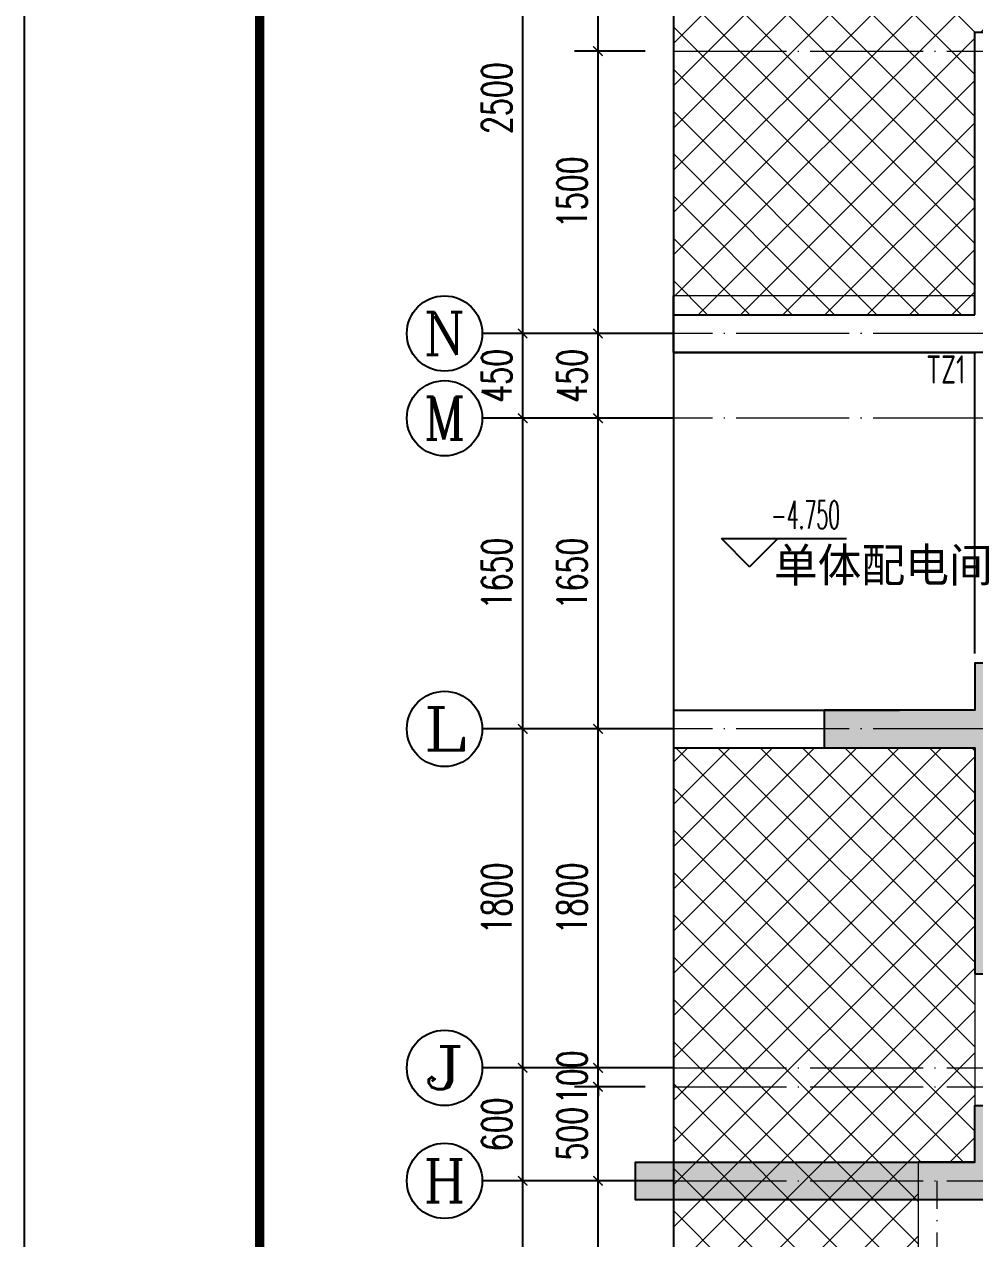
# Model space of a CAD drawing. Extents: x -1307975 to -76406, y -96289 to 379359.
# Drawn here: x -647075 to -642030, y 366117 to 372566 of the extents above; entities that cross this region are included whole.
import ezdxf
from ezdxf.enums import TextEntityAlignment as Align

# ---------------------------------------------------------------- set-up
doc = ezdxf.new("R2010")
doc.units = 0
doc.header["$LTSCALE"] = 1000
doc.linetypes.add('DOTE', pattern=[2.42, 2, -0.2, 0.02, -0.2])
doc.layers.get('0').update_dxf_attribs({"linetype": 'CONTINUOUS'})
doc.layers.get('DEFPOINTS').update_dxf_attribs({"linetype": 'CONTINUOUS'})
for name, color, linetype in [('-TK', 7, 'CONTINUOUS'), ('A-AXIS_TEXT', 7, 'CONTINUOUS'), ('AXIS', 3, 'CONTINUOUS'), ('DIM_ELEV', 3, 'CONTINUOUS'), ('DIM_SYMB', 3, 'CONTINUOUS'), ('HS-A-墙-砼', 41, 'CONTINUOUS'), ('PUB_DIM', 3, 'CONTINUOUS'), ('PUB_TEXT', 2, 'CONTINUOUS'), ('S-Q墙实线', 6, 'CONTINUOUS'), ('TEXT', 2, 'CONTINUOUS'), ('WALL', 5, 'CONTINUOUS'), ('尺寸标注', 86, 'CONTINUOUS'), ('底图$0$PUB_HATCH', 252, 'CONTINUOUS')]:
    doc.layers.add(name, color=color, linetype=linetype)
for name, color, linetype, lineweight in [('AXIS_TEXT', 7, 'CONTINUOUS', 20), ('DOTE', 19, 'DOTE', 9), ('填充', 251, 'CONTINUOUS', 5)]:
    doc.layers.add(name, color=color, linetype=linetype, lineweight=lineweight)
doc.styles.add('_TCH_AXIS', font='COMPLEX', dxfattribs={"bigfont": 'GBCBIG'})
doc.styles.add('_TCH_DIM', font='SIMPLEX.shx', dxfattribs={"width": 0.7, "bigfont": 'GBCBIG.shx'})
doc.styles.add('_TCH_DIM_T3', font='SIMPLEX', dxfattribs={"width": 0.705882, "bigfont": 'GBCBIG'})
doc.styles.add('COMPLEX', font='COMPLEX')
doc.styles.add('TSSD_REIN', font='tssdeng.shx', dxfattribs={"width": 0.7, "height": 300, "bigfont": 'tssdchn.shx'})
doc.dimstyles.new('_TCH_ARCH&&50', dxfattribs={"dimtxt": 157.5, "dimasz": 50, "dimexe": 125, "dimexo": 150, "dimgap": 58.75, "dimtad": 1, "dimdec": 0, "dimzin": 0, "dimdsep": 46, "dimtxsty": '_TCH_DIM_T3', "dimblk": 'ARCHTICK', "dimcen": 0.09, "dimclrt": 7, "dimazin": 0, "dimtfac": 1, "dimtdec": 0, "dimtix": 1, "dimtmove": 2, "dimatfit": 3, "dimldrblk": 'ARCHTICK', "dimfxl": 1, "dimtolj": 1, "dimtzin": 0, "dimarcsym": 0})

# ---------------------------------------------------------------- blocks, each defined once
blk = doc.blocks.new('A1')
blk.add_lwpolyline([(0, 59400), (0, 0), (84100, 0), (84100, 59400)], close=True)
at = {"const_width": 100}
blk.add_lwpolyline([(2500, 58400), (2500, 1000), (83100, 1000), (83100, 58400)], close=True, dxfattribs=at)
blk = doc.blocks.new('_AXISO')
blk.add_circle((0, 0), 0.5)
at = {"layer": 'A-AXIS_TEXT', "style": 'COMPLEX', "width": 1.041667}
blk.add_attdef('A', text='', height=0.56, dxfattribs=at).set_placement((-0.25, -0.28), (0.25, -0.28), align=Align.FIT)
blk = doc.blocks.new('_ArchTick')
at = {"color": 0, "linetype": 'ByBlock', "const_width": 0.15}
blk.add_lwpolyline([(-0.5, -0.5), (0.5, 0.5)], dxfattribs=at)
blk = doc.blocks.new('*D699')
at = {"layer": 'DEFPOINTS', "color": 0, "transparency": 16777216}
for p in [(-644029.3, 366424.5), (-643629.3, 366424.5), (-643629.3, 364824.2)]:
    blk.add_point(p, dxfattribs=at)
at = {"layer": '尺寸标注', "color": 0, "lineweight": -2, "transparency": 16777216}
for p, q in [((-643779.3, 366424.5), (-644154.3, 366424.5)), ((-644029.3, 364824.2), (-644029.3, 366424.5)), ((-643779.3, 364824.2), (-644154.3, 364824.2))]:
    blk.add_line(p, q, dxfattribs=at)
at = {"layer": '尺寸标注', "color": 0, "lineweight": -2, "transparency": 16777216, "xscale": 50, "yscale": 50, "zscale": 50}
for p, rotation in [((-644029.3, 366424.5), 90), ((-644029.3, 364824.2), 270)]:
    blk.add_blockref('_ArchTick', p, dxfattribs=dict(at, rotation=rotation))
at = {"layer": '尺寸标注', "color": 7, "transparency": 16777216, "insert": (-644166.8, 365624.4), "char_height": 157.5, "attachment_point": 5, "rotation": 90, "style": '_TCH_DIM_T3'}
blk.add_mtext('\\A1;1600', dxfattribs=at)
blk = doc.blocks.new('*D700')
at = {"layer": 'DEFPOINTS', "color": 0, "transparency": 16777216}
for p in [(-644029.3, 366924.2), (-643629.3, 366924.2), (-643629.3, 366424.5)]:
    blk.add_point(p, dxfattribs=at)
at = {"layer": '尺寸标注', "color": 0, "lineweight": -2, "transparency": 16777216}
for p, q in [((-643779.3, 366924.2), (-644154.3, 366924.2)), ((-644029.3, 366424.5), (-644029.3, 366924.2)), ((-643779.3, 366424.5), (-644154.3, 366424.5))]:
    blk.add_line(p, q, dxfattribs=at)
at = {"layer": '尺寸标注', "color": 0, "lineweight": -2, "transparency": 16777216, "xscale": 50, "yscale": 50, "zscale": 50}
for p, rotation in [((-644029.3, 366924.2), 90), ((-644029.3, 366424.5), 270)]:
    blk.add_blockref('_ArchTick', p, dxfattribs=dict(at, rotation=rotation))
at = {"layer": '尺寸标注', "color": 7, "transparency": 16777216, "insert": (-644166.8, 366674.4), "char_height": 157.5, "attachment_point": 5, "rotation": 90, "style": '_TCH_DIM_T3'}
blk.add_mtext('\\A1;500', dxfattribs=at)
blk = doc.blocks.new('*D701')
at = {"layer": 'DEFPOINTS', "color": 0, "transparency": 16777216}
for p in [(-644029.3, 367024.2), (-643629.3, 367024.2), (-643629.3, 366924.2)]:
    blk.add_point(p, dxfattribs=at)
at = {"layer": '尺寸标注', "color": 0, "lineweight": -2, "transparency": 16777216}
for p, q in [((-644029.3, 367024.2), (-644029.3, 367074.2)), ((-643779.3, 367024.2), (-644154.3, 367024.2)), ((-644029.3, 366924.2), (-644029.3, 367024.2)), ((-643779.3, 366924.2), (-644154.3, 366924.2)), ((-644029.3, 366924.2), (-644029.3, 366874.2))]:
    blk.add_line(p, q, dxfattribs=at)
at = {"layer": '尺寸标注', "color": 0, "lineweight": -2, "transparency": 16777216, "xscale": 50, "yscale": 50, "zscale": 50}
for p, rotation in [((-644029.3, 367024.2), 270), ((-644029.3, 366924.2), 90)]:
    blk.add_blockref('_ArchTick', p, dxfattribs=dict(at, rotation=rotation))
at = {"layer": '尺寸标注', "color": 7, "transparency": 16777216, "insert": (-644166.8, 366974.2), "char_height": 157.5, "attachment_point": 5, "rotation": 90, "style": '_TCH_DIM_T3'}
blk.add_mtext('\\A1;100', dxfattribs=at)
blk = doc.blocks.new('*D702')
at = {"layer": 'DEFPOINTS', "color": 0, "transparency": 16777216}
for p in [(-644029.3, 368824.2), (-643629.3, 368824.2), (-643629.3, 367024.2)]:
    blk.add_point(p, dxfattribs=at)
at = {"layer": '尺寸标注', "color": 0, "lineweight": -2, "transparency": 16777216}
for p, q in [((-643779.3, 368824.2), (-644154.3, 368824.2)), ((-644029.3, 367024.2), (-644029.3, 368824.2)), ((-643779.3, 367024.2), (-644154.3, 367024.2))]:
    blk.add_line(p, q, dxfattribs=at)
at = {"layer": '尺寸标注', "color": 0, "lineweight": -2, "transparency": 16777216, "xscale": 50, "yscale": 50, "zscale": 50}
for p, rotation in [((-644029.3, 368824.2), 90), ((-644029.3, 367024.2), 270)]:
    blk.add_blockref('_ArchTick', p, dxfattribs=dict(at, rotation=rotation))
at = {"layer": '尺寸标注', "color": 7, "transparency": 16777216, "insert": (-644166.8, 367924.2), "char_height": 157.5, "attachment_point": 5, "rotation": 90, "style": '_TCH_DIM_T3'}
blk.add_mtext('\\A1;1800', dxfattribs=at)
blk = doc.blocks.new('*D703')
at = {"layer": 'DEFPOINTS', "color": 0, "transparency": 16777216}
for p in [(-644029.3, 370474.2), (-643629.3, 370474.2), (-643629.3, 368824.2)]:
    blk.add_point(p, dxfattribs=at)
at = {"layer": '尺寸标注', "color": 0, "lineweight": -2, "transparency": 16777216}
for p, q in [((-643779.3, 370474.2), (-644154.3, 370474.2)), ((-644029.3, 368824.2), (-644029.3, 370474.2)), ((-643779.3, 368824.2), (-644154.3, 368824.2))]:
    blk.add_line(p, q, dxfattribs=at)
at = {"layer": '尺寸标注', "color": 0, "lineweight": -2, "transparency": 16777216, "xscale": 50, "yscale": 50, "zscale": 50}
for p, rotation in [((-644029.3, 370474.2), 90), ((-644029.3, 368824.2), 270)]:
    blk.add_blockref('_ArchTick', p, dxfattribs=dict(at, rotation=rotation))
at = {"layer": '尺寸标注', "color": 7, "transparency": 16777216, "insert": (-644166.8, 369649.2), "char_height": 157.5, "attachment_point": 5, "rotation": 90, "style": '_TCH_DIM_T3'}
blk.add_mtext('\\A1;1650', dxfattribs=at)
blk = doc.blocks.new('*D704')
at = {"layer": 'DEFPOINTS', "color": 0, "transparency": 16777216}
for p in [(-644029.3, 370924.2), (-643629.3, 370924.2), (-643629.3, 370474.2)]:
    blk.add_point(p, dxfattribs=at)
at = {"layer": '尺寸标注', "color": 0, "lineweight": -2, "transparency": 16777216}
for p, q in [((-643779.3, 370924.2), (-644154.3, 370924.2)), ((-644029.3, 370474.2), (-644029.3, 370924.2)), ((-643779.3, 370474.2), (-644154.3, 370474.2))]:
    blk.add_line(p, q, dxfattribs=at)
at = {"layer": '尺寸标注', "color": 0, "lineweight": -2, "transparency": 16777216, "xscale": 50, "yscale": 50, "zscale": 50}
for p, rotation in [((-644029.3, 370924.2), 90), ((-644029.3, 370474.2), 270)]:
    blk.add_blockref('_ArchTick', p, dxfattribs=dict(at, rotation=rotation))
at = {"layer": '尺寸标注', "color": 7, "transparency": 16777216, "insert": (-644166.8, 370699.2), "char_height": 157.5, "attachment_point": 5, "rotation": 90, "style": '_TCH_DIM_T3'}
blk.add_mtext('\\A1;450', dxfattribs=at)
blk = doc.blocks.new('*D705')
at = {"layer": 'DEFPOINTS', "color": 0, "transparency": 16777216}
for p in [(-644029.3, 372424.2), (-643629.3, 372424.2), (-643629.3, 370924.2)]:
    blk.add_point(p, dxfattribs=at)
at = {"layer": '尺寸标注', "color": 0, "lineweight": -2, "transparency": 16777216}
for p, q in [((-643779.3, 372424.2), (-644154.3, 372424.2)), ((-644029.3, 370924.2), (-644029.3, 372424.2)), ((-643779.3, 370924.2), (-644154.3, 370924.2))]:
    blk.add_line(p, q, dxfattribs=at)
at = {"layer": '尺寸标注', "color": 0, "lineweight": -2, "transparency": 16777216, "xscale": 50, "yscale": 50, "zscale": 50}
for p, rotation in [((-644029.3, 372424.2), 90), ((-644029.3, 370924.2), 270)]:
    blk.add_blockref('_ArchTick', p, dxfattribs=dict(at, rotation=rotation))
at = {"layer": '尺寸标注', "color": 7, "transparency": 16777216, "insert": (-644166.8, 371674.2), "char_height": 157.5, "attachment_point": 5, "rotation": 90, "style": '_TCH_DIM_T3'}
blk.add_mtext('\\A1;1500', dxfattribs=at)
blk = doc.blocks.new('*D706')
at = {"layer": 'DEFPOINTS', "color": 0, "transparency": 16777216}
for p in [(-644029.3, 373424.2), (-643629.3, 373424.2), (-643629.3, 372424.2)]:
    blk.add_point(p, dxfattribs=at)
at = {"layer": '尺寸标注', "color": 0, "lineweight": -2, "transparency": 16777216}
for p, q in [((-643779.3, 373424.2), (-644154.3, 373424.2)), ((-644029.3, 372424.2), (-644029.3, 373424.2)), ((-643779.3, 372424.2), (-644154.3, 372424.2))]:
    blk.add_line(p, q, dxfattribs=at)
at = {"layer": '尺寸标注', "color": 0, "lineweight": -2, "transparency": 16777216, "xscale": 50, "yscale": 50, "zscale": 50}
for p, rotation in [((-644029.3, 373424.2), 90), ((-644029.3, 372424.2), 270)]:
    blk.add_blockref('_ArchTick', p, dxfattribs=dict(at, rotation=rotation))
at = {"layer": '尺寸标注', "color": 7, "transparency": 16777216, "insert": (-644166.8, 372924.2), "char_height": 157.5, "attachment_point": 5, "rotation": 90, "style": '_TCH_DIM_T3'}
blk.add_mtext('\\A1;1000', dxfattribs=at)
blk = doc.blocks.new('*D737')
at = {"layer": 'DEFPOINTS', "color": 0, "transparency": 16777216}
for p in [(-644429.3, 366424.5), (-643629.3, 366424.5), (-643629.3, 364824.2)]:
    blk.add_point(p, dxfattribs=at)
at = {"layer": 'PUB_DIM', "color": 0, "lineweight": -2, "transparency": 16777216}
for p, q in [((-643779.3, 366424.5), (-644554.3, 366424.5)), ((-644429.3, 364824.2), (-644429.3, 366424.5)), ((-643779.3, 364824.2), (-644554.3, 364824.2))]:
    blk.add_line(p, q, dxfattribs=at)
at = {"layer": 'PUB_DIM', "color": 0, "lineweight": -2, "transparency": 16777216, "xscale": 50, "yscale": 50, "zscale": 50}
for p, rotation in [((-644429.3, 366424.5), 90), ((-644429.3, 364824.2), 270)]:
    blk.add_blockref('_ArchTick', p, dxfattribs=dict(at, rotation=rotation))
at = {"layer": 'PUB_DIM', "color": 7, "transparency": 16777216, "insert": (-644566.8, 365624.4), "char_height": 157.5, "attachment_point": 5, "rotation": 90, "style": '_TCH_DIM_T3'}
blk.add_mtext('\\A1;1600', dxfattribs=at)
blk = doc.blocks.new('*D738')
at = {"layer": 'DEFPOINTS', "color": 0, "transparency": 16777216}
for p in [(-644429.3, 367024.2), (-643629.3, 367024.2), (-643629.3, 366424.5)]:
    blk.add_point(p, dxfattribs=at)
at = {"layer": 'PUB_DIM', "color": 0, "lineweight": -2, "transparency": 16777216}
for p, q in [((-643779.3, 367024.2), (-644554.3, 367024.2)), ((-644429.3, 366424.5), (-644429.3, 367024.2)), ((-643779.3, 366424.5), (-644554.3, 366424.5))]:
    blk.add_line(p, q, dxfattribs=at)
at = {"layer": 'PUB_DIM', "color": 0, "lineweight": -2, "transparency": 16777216, "xscale": 50, "yscale": 50, "zscale": 50}
for p, rotation in [((-644429.3, 367024.2), 90), ((-644429.3, 366424.5), 270)]:
    blk.add_blockref('_ArchTick', p, dxfattribs=dict(at, rotation=rotation))
at = {"layer": 'PUB_DIM', "color": 7, "transparency": 16777216, "insert": (-644566.8, 366724.4), "char_height": 157.5, "attachment_point": 5, "rotation": 90, "style": '_TCH_DIM_T3'}
blk.add_mtext('\\A1;600', dxfattribs=at)
blk = doc.blocks.new('*D739')
at = {"layer": 'DEFPOINTS', "color": 0, "transparency": 16777216}
for p in [(-644429.3, 368824.2), (-643629.3, 368824.2), (-643629.3, 367024.2)]:
    blk.add_point(p, dxfattribs=at)
at = {"layer": 'PUB_DIM', "color": 0, "lineweight": -2, "transparency": 16777216}
for p, q in [((-643779.3, 368824.2), (-644554.3, 368824.2)), ((-644429.3, 367024.2), (-644429.3, 368824.2)), ((-643779.3, 367024.2), (-644554.3, 367024.2))]:
    blk.add_line(p, q, dxfattribs=at)
at = {"layer": 'PUB_DIM', "color": 0, "lineweight": -2, "transparency": 16777216, "xscale": 50, "yscale": 50, "zscale": 50}
for p, rotation in [((-644429.3, 368824.2), 90), ((-644429.3, 367024.2), 270)]:
    blk.add_blockref('_ArchTick', p, dxfattribs=dict(at, rotation=rotation))
at = {"layer": 'PUB_DIM', "color": 7, "transparency": 16777216, "insert": (-644566.8, 367924.2), "char_height": 157.5, "attachment_point": 5, "rotation": 90, "style": '_TCH_DIM_T3'}
blk.add_mtext('\\A1;1800', dxfattribs=at)
blk = doc.blocks.new('*D740')
at = {"layer": 'DEFPOINTS', "color": 0, "transparency": 16777216}
for p in [(-644429.3, 370474.2), (-643629.3, 370474.2), (-643629.3, 368824.2)]:
    blk.add_point(p, dxfattribs=at)
at = {"layer": 'PUB_DIM', "color": 0, "lineweight": -2, "transparency": 16777216}
for p, q in [((-643779.3, 370474.2), (-644554.3, 370474.2)), ((-644429.3, 368824.2), (-644429.3, 370474.2)), ((-643779.3, 368824.2), (-644554.3, 368824.2))]:
    blk.add_line(p, q, dxfattribs=at)
at = {"layer": 'PUB_DIM', "color": 0, "lineweight": -2, "transparency": 16777216, "xscale": 50, "yscale": 50, "zscale": 50}
for p, rotation in [((-644429.3, 370474.2), 90), ((-644429.3, 368824.2), 270)]:
    blk.add_blockref('_ArchTick', p, dxfattribs=dict(at, rotation=rotation))
at = {"layer": 'PUB_DIM', "color": 7, "transparency": 16777216, "insert": (-644566.8, 369649.2), "char_height": 157.5, "attachment_point": 5, "rotation": 90, "style": '_TCH_DIM_T3'}
blk.add_mtext('\\A1;1650', dxfattribs=at)
blk = doc.blocks.new('*D741')
at = {"layer": 'DEFPOINTS', "color": 0, "transparency": 16777216}
for p in [(-644429.3, 370924.2), (-643629.3, 370924.2), (-643629.3, 370474.2)]:
    blk.add_point(p, dxfattribs=at)
at = {"layer": 'PUB_DIM', "color": 0, "lineweight": -2, "transparency": 16777216}
for p, q in [((-643779.3, 370924.2), (-644554.3, 370924.2)), ((-644429.3, 370474.2), (-644429.3, 370924.2)), ((-643779.3, 370474.2), (-644554.3, 370474.2))]:
    blk.add_line(p, q, dxfattribs=at)
at = {"layer": 'PUB_DIM', "color": 0, "lineweight": -2, "transparency": 16777216, "xscale": 50, "yscale": 50, "zscale": 50}
for p, rotation in [((-644429.3, 370924.2), 90), ((-644429.3, 370474.2), 270)]:
    blk.add_blockref('_ArchTick', p, dxfattribs=dict(at, rotation=rotation))
at = {"layer": 'PUB_DIM', "color": 7, "transparency": 16777216, "insert": (-644566.8, 370699.2), "char_height": 157.5, "attachment_point": 5, "rotation": 90, "style": '_TCH_DIM_T3'}
blk.add_mtext('\\A1;450', dxfattribs=at)
blk = doc.blocks.new('*D742')
at = {"layer": 'DEFPOINTS', "color": 0, "transparency": 16777216}
for p in [(-644429.3, 373424.2), (-643629.3, 373424.2), (-643629.3, 370924.2)]:
    blk.add_point(p, dxfattribs=at)
at = {"layer": 'PUB_DIM', "color": 0, "lineweight": -2, "transparency": 16777216}
for p, q in [((-643779.3, 373424.2), (-644554.3, 373424.2)), ((-644429.3, 370924.2), (-644429.3, 373424.2)), ((-643779.3, 370924.2), (-644554.3, 370924.2))]:
    blk.add_line(p, q, dxfattribs=at)
at = {"layer": 'PUB_DIM', "color": 0, "lineweight": -2, "transparency": 16777216, "xscale": 50, "yscale": 50, "zscale": 50}
for p, rotation in [((-644429.3, 373424.2), 90), ((-644429.3, 370924.2), 270)]:
    blk.add_blockref('_ArchTick', p, dxfattribs=dict(at, rotation=rotation))
at = {"layer": 'PUB_DIM', "color": 7, "transparency": 16777216, "insert": (-644566.8, 372174.2), "char_height": 157.5, "attachment_point": 5, "rotation": 90, "style": '_TCH_DIM_T3'}
blk.add_mtext('\\A1;2500', dxfattribs=at)

msp = doc.modelspace()

# ---------------------------------------------------------------- hatches: boundary and pattern name
at = {"layer": '填充'}
h = msp.add_hatch(dxfattribs=at)
h.set_pattern_fill('ANSI37', color=196, scale=100, style=0)
h.set_pattern_definition([(45, (-738102.15, 261153.51), (-112.2532, 112.2532), []), (135, (-738102.15, 261153.51), (-112.2532, -112.2532), [])])
h.paths.add_polyline_path([(-642029.53, 368724.23), (-643629.33, 368724.24), (-643629.33, 361824.24), (-637429.33, 361824.24), (-637429.33, 363324.24), (-639179.53, 363324.24), (-639179.53, 362624.24), (-641879.53, 362624.24), (-641879.53, 364724.24), (-642329.53, 364724.24), (-642329.53, 366524.51), (-642029.53, 366524.51)])
h.paths.add_polyline_path([(-643629.33, 371024.24), (-642029.53, 371024.24), (-642029.52, 372524.24), (-639029.52, 372524.23), (-639029.52, 366524.48), (-637429.33, 366524.49), (-637429.33, 370024.24), (-631079.32, 370024.24), (-631079.32, 375324.24), (-643629.33, 375324.24)])
at = {"layer": '底图$0$PUB_HATCH'}
for points in [[(-642029.53, 367524.24), (-641829.53, 367524.24), (-641829.53, 369174.24), (-642029.53, 369174.24), (-642029.53, 368924.24), (-642829.41, 368924.24), (-642829.41, 368724.24), (-642029.53, 368724.24)], [(-641829.53, 366824.24), (-641829.53, 366324.24), (-643829.53, 366324.24), (-643829.53, 366524.24), (-642029.53, 366524.24), (-642029.53, 366824.24)]]:
    msp.add_hatch(color=256, dxfattribs=at).paths.add_polyline_path(points)

# ---------------------------------------------------------------- linework, layer by layer
at = {"layer": 'AXIS'}
for p, q in [((-643629.33, 370924.24), (-644643.94, 370924.24)), ((-643629.33, 370474.24), (-644643.94, 370474.24)), ((-643629.33, 368824.24), (-644643.94, 368824.24)), ((-643629.33, 367024.24), (-644643.94, 367024.24)), ((-643629.33, 366424.51), (-644643.94, 366424.51))]:
    msp.add_line(p, q, dxfattribs=at)
at = {"layer": 'DIM_ELEV'}
for p, q in [((-643224.56, 369684.85), (-643374.56, 369834.85)), ((-643374.56, 369834.85), (-642709.64, 369834.85)), ((-643224.56, 369684.85), (-643074.56, 369834.85))]:
    msp.add_line(p, q, dxfattribs=at)
at = {"layer": 'DIM_SYMB'}
msp.add_lwpolyline([(-643629.33, 375324.24), (-643629.33, 370024.24), (-643629.33, 370024.24), (-643629.33, 361824.24), (-637429.33, 361824.24), (-637429.33, 370024.24), (-631079.32, 370024.24), (-631079.32, 375324.24)], close=True, dxfattribs=at)
at = {"layer": 'DOTE', "linetype": 'DOTE', "ltscale": 0.3}
for p, q in [((-643629.33, 372424.24), (-631079.32, 372424.24)), ((-631079.32, 370924.24), (-643629.33, 370924.24)), ((-631079.32, 370474.24), (-643629.33, 370474.24)), ((-631079.32, 368824.24), (-643629.33, 368824.24)), ((-643629.33, 367024.24), (-631079.32, 367024.24)), ((-643629.33, 366924.24), (-631079.32, 366924.24)), ((-643629.33, 366424.51), (-631079.32, 366424.51)), ((-642229.33, 364824.24), (-642229.33, 366424.24))]:
    msp.add_line(p, q, dxfattribs=at)
at = {"layer": 'HS-A-墙-砼'}
for p, q in [((-643629.33, 370824.24), (-643629.33, 371124.24)), ((-641829.53, 370824.24), (-643629.33, 370824.24))]:
    msp.add_line(p, q, dxfattribs=at)
at = {"layer": 'S-Q墙实线', "color": 6}
for points in [[(-642029.53, 367524.24), (-641829.53, 367524.24), (-641829.53, 369174.24), (-642029.53, 369174.24), (-642029.53, 368924.24), (-642829.41, 368924.24), (-642829.41, 368724.24), (-642029.53, 368724.24)], [(-641829.53, 366824.24), (-641829.53, 366324.24), (-643829.53, 366324.24), (-643829.53, 366524.24), (-642029.53, 366524.24), (-642029.53, 366824.24)]]:
    msp.add_lwpolyline(points, close=True, dxfattribs=at)
at = {"layer": 'WALL'}
for p, q in [((-642029.53, 372524.24), (-639029.53, 372524.24)), ((-642029.53, 371024.24), (-642029.53, 372524.24)), ((-643629.33, 371024.24), (-642029.53, 371024.24)), ((-643629.33, 371024.24), (-643629.33, 370824.24)), ((-643629.33, 370824.24), (-642029.53, 370824.24)), ((-642029.53, 369224.24), (-642029.53, 370824.24)), ((-643629.33, 368924.24), (-642429.53, 368924.24)), ((-643629.33, 368924.24), (-643629.33, 368724.24)), ((-643629.33, 368724.24), (-642429.53, 368724.24))]:
    msp.add_line(p, q, dxfattribs=at)
at = {"layer": '填充', "color": 196}
msp.add_lwpolyline([(-642029.52, 372524.24), (-642029.53, 371124.24), (-643629.33, 371124.24), (-643629.33, 368724.24), (-642029.53, 368724.23), (-642029.53, 366524.51), (-642329.53, 366524.51), (-642329.53, 364724.24), (-641879.53, 364724.24), (-641879.53, 362624.24), (-639179.53, 362624.24), (-639179.53, 363324.24), (-637429.33, 363324.24), (-637429.33, 366524.51), (-639029.52, 366524.48), (-639029.52, 372524.23)], close=True, dxfattribs=at)

# ---------------------------------------------------------------- block references
at = {"layer": '-TK', "xscale": 0.5, "yscale": 0.5, "zscale": 0.5}
msp.add_blockref('A1', (-647075.13, 348300.18), dxfattribs=at)
at = {"layer": 'AXIS'}
ref = msp.add_blockref('_AXISO', (-644843.94, 370924.24), dxfattribs=dict(at, xscale=400, yscale=400, zscale=400))
ref.add_attrib('A', 'N', dxfattribs={"layer": 'AXIS_TEXT', "height": 226.27, "style": '_TCH_AXIS', "width": 1.105263}).set_placement((-644957.08, 370811.11), (-644730.8, 370811.11), align=Align.FIT)
ref = msp.add_blockref('_AXISO', (-644843.94, 370474.24), dxfattribs=dict(at, xscale=400, yscale=400, zscale=400))
ref.add_attrib('A', 'M', dxfattribs={"layer": 'AXIS_TEXT', "height": 226.27, "style": '_TCH_AXIS'}).set_placement((-644957.08, 370361.11), (-644730.8, 370361.11), align=Align.FIT)
ref = msp.add_blockref('_AXISO', (-644843.94, 368824.24), dxfattribs=dict(at, xscale=400, yscale=400, zscale=400))
ref.add_attrib('A', 'L', dxfattribs={"layer": 'AXIS_TEXT', "height": 226.27, "style": '_TCH_AXIS', "width": 1.4}).set_placement((-644957.08, 368711.11), (-644730.8, 368711.11), align=Align.FIT)
ref = msp.add_blockref('_AXISO', (-644843.94, 367024.24), dxfattribs=dict(at, xscale=400, yscale=400, zscale=400))
ref.add_attrib('A', 'J', dxfattribs={"layer": 'AXIS_TEXT', "height": 226.27, "style": '_TCH_AXIS', "width": 1.909091}).set_placement((-644957.08, 366911.1), (-644730.8, 366911.1), align=Align.FIT)
ref = msp.add_blockref('_AXISO', (-644843.94, 366424.51), dxfattribs=dict(at, xscale=400, yscale=400, zscale=400))
ref.add_attrib('A', 'H', dxfattribs={"layer": 'AXIS_TEXT', "height": 226.27, "style": '_TCH_AXIS', "width": 1.05}).set_placement((-644957.08, 366311.38), (-644730.8, 366311.38), align=Align.FIT)

# ---------------------------------------------------------------- texts
at = {"layer": 'PUB_TEXT', "style": '_TCH_DIM', "width": 0.494118}
msp.add_text('-4.750', height=148.75, dxfattribs=at).set_placement((-643109.64, 369887.35))
at = {"layer": 'PUB_TEXT', "color": 7}
msp.add_text('单体配电间', height=178.723, dxfattribs=at).set_placement((-643095.41, 369605.2))
at = {"layer": 'TEXT', "color": 230, "style": 'TSSD_REIN', "width": 0.7}
msp.add_text('TZ1', height=150, dxfattribs=at).set_placement((-642286.59, 370658.21))

# ---------------------------------------------------------------- dimensions: what is measured, and where the dimension line sits
at = {"layer": 'PUB_DIM'}
for p1, p2, picture, middle in [((-643629.33, 370924.24), (-643629.33, 373424.24), '*D742', (-644566.83, 372174.24)), ((-643629.33, 370474.24), (-643629.33, 370924.24), '*D741', (-644566.83, 370699.24)), ((-643629.33, 368824.24), (-643629.33, 370474.24), '*D740', (-644566.83, 369649.24)), ((-643629.33, 367024.24), (-643629.33, 368824.24), '*D739', (-644566.83, 367924.24)), ((-643629.33, 366424.51), (-643629.33, 367024.24), '*D738', (-644566.83, 366724.38)), ((-643629.33, 364824.24), (-643629.33, 366424.51), '*D737', (-644566.83, 365624.38))]:
    dim = msp.add_aligned_dim(p1=p1, p2=p2, distance=800, dimstyle='_TCH_ARCH&&50', dxfattribs=at)
    dim.commit()
    dim.dimension.update_dxf_attribs({"geometry": picture, "text_midpoint": middle})
at = {"layer": '尺寸标注', "color": 106}
for p1, p2, picture, middle in [((-643629.33, 372424.24), (-643629.33, 373424.24), '*D706', (-644166.83, 372924.24)), ((-643629.33, 370924.24), (-643629.33, 372424.24), '*D705', (-644166.83, 371674.24)), ((-643629.33, 370474.24), (-643629.33, 370924.24), '*D704', (-644166.83, 370699.24)), ((-643629.33, 368824.24), (-643629.33, 370474.24), '*D703', (-644166.83, 369649.24)), ((-643629.33, 367024.24), (-643629.33, 368824.24), '*D702', (-644166.83, 367924.24)), ((-643629.33, 366924.24), (-643629.33, 367024.24), '*D701', (-644166.83, 366974.24)), ((-643629.33, 366424.51), (-643629.33, 366924.24), '*D700', (-644166.83, 366674.38)), ((-643629.33, 364824.24), (-643629.33, 366424.51), '*D699', (-644166.83, 365624.38))]:
    dim = msp.add_aligned_dim(p1=p1, p2=p2, distance=400, dimstyle='_TCH_ARCH&&50', dxfattribs=at)
    dim.commit()
    dim.dimension.update_dxf_attribs({"geometry": picture, "text_midpoint": middle})

doc.saveas('drawing.dxf')
